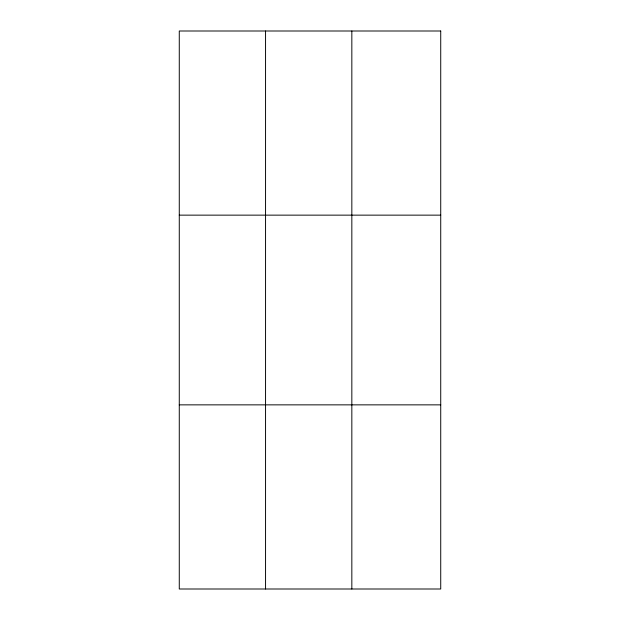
<?xml version="1.0" encoding="UTF-8"?>
<svg xmlns="http://www.w3.org/2000/svg" width="620" height="620" viewBox="0 0 620 620"><rect width="100%" height="100%" fill="white"/><g stroke="black" fill="none" stroke-linecap="round" stroke-linejoin="round"><path stroke-width="0.93" d="M265.554 589L265.554 31M351.835 589L351.835 31M179.273 215.14L440.727 215.14M179.273 404.86L440.727 404.86M440.727 31L440.727 589L179.273 589L179.273 31L440.727 31"/></g></svg>
